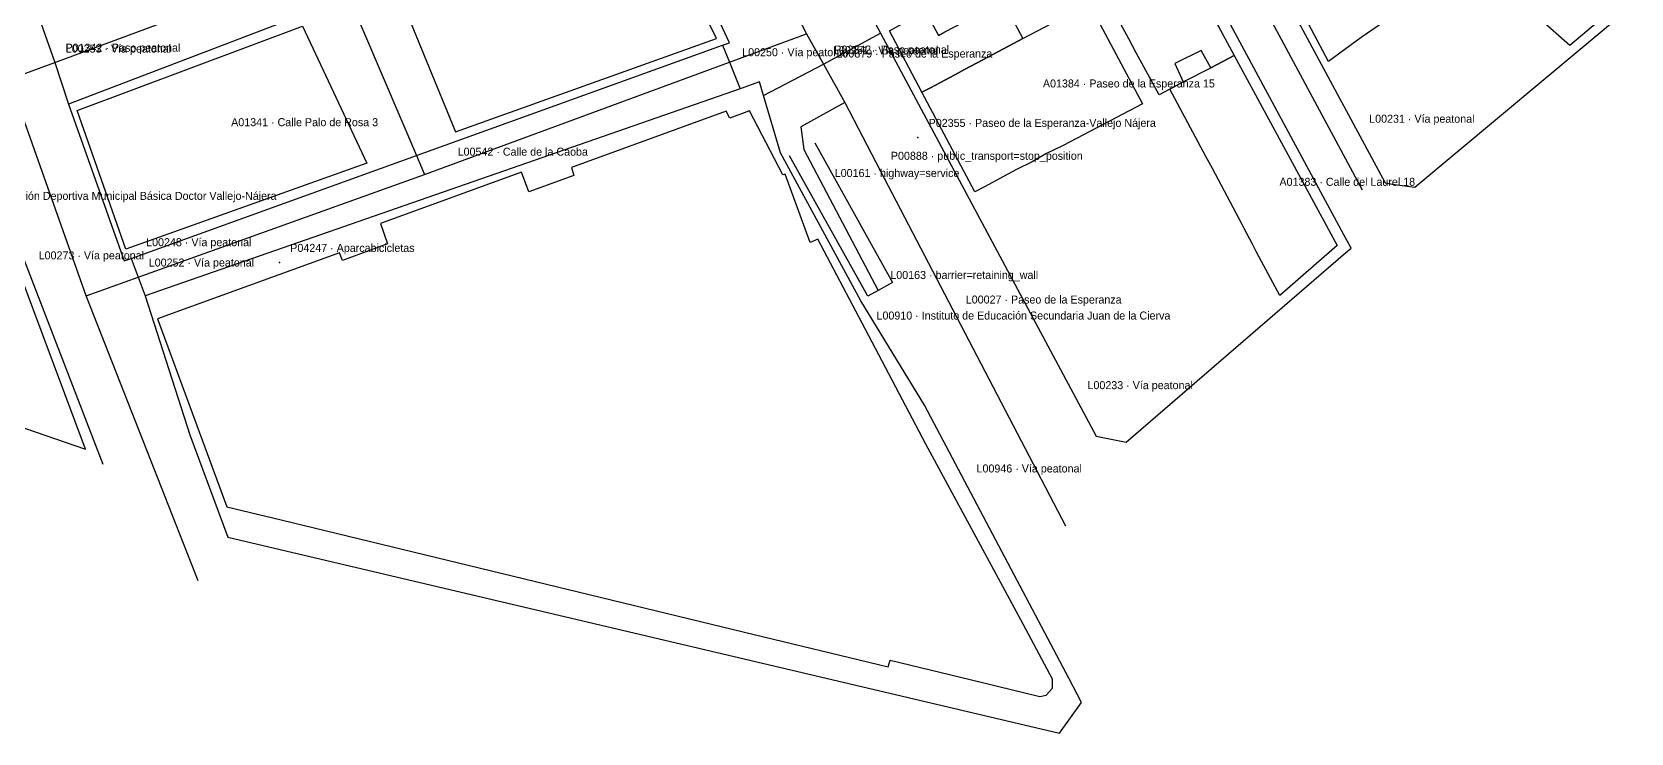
# Model space of a CAD drawing. Header units: metres. Extents: x 436207 to 441321, y 4465685 to 4475088.
# Drawn here: x 439980.8 to 440280.5, y 4472550.9 to 4472682.3 of the extents above; entities that cross this region are included whole.
import ezdxf

# ---------------------------------------------------------------- set-up
doc = ezdxf.new("R2010")
doc.units = ezdxf.units.M
for name, color, linetype, true_color in [('G_A_EDI', 7, 'CONTINUOUS', 0xa4a4a4), ('G_A_VER', 7, 'CONTINUOUS', 0x4d745d), ('G_L_BAR', 7, 'CONTINUOUS', 0x333333), ('G_L_EQU', 7, 'CONTINUOUS', 0x8e5aa4), ('G_L_VIA', 7, 'CONTINUOUS', 0x555555), ('G_P_ACC', 7, 'CONTINUOUS', 0xe68241), ('G_P_MOB', 7, 'CONTINUOUS', 0x268c9e), ('G_P_TRA', 7, 'CONTINUOUS', 0x376b91), ('T_A_EDI', 7, 'CONTINUOUS', 0xa4a4a4), ('T_A_VER', 7, 'CONTINUOUS', 0x4d745d), ('T_L_BAR', 7, 'CONTINUOUS', 0x333333), ('T_L_EQU', 7, 'CONTINUOUS', 0x8e5aa4), ('T_L_VIA', 7, 'CONTINUOUS', 0x555555), ('T_P_ACC', 7, 'CONTINUOUS', 0xe68241), ('T_P_MOB', 7, 'CONTINUOUS', 0x268c9e), ('T_P_TRA', 7, 'CONTINUOUS', 0x376b91)]:
    doc.layers.add(name, color=color, linetype=linetype, true_color=true_color)

msp = doc.modelspace()

# ---------------------------------------------------------------- linework, layer by layer
at = {"layer": 'G_A_EDI'}
for points in [[(440223.81, 4472676.81), (440212.77, 4472697.65), (440222.03, 4472702.74), (440223.32, 4472700.57), (440227.83, 4472702.89), (440226.73, 4472705.24), (440237.59, 4472711.02), (440238.88, 4472708.53), (440236.8, 4472707.36), (440239.37, 4472702.28), (440238.47, 4472701.75), (440239.78, 4472699.62), (440240.74, 4472700.3), (440243.14, 4472695.74), (440245.26, 4472696.71), (440247.22, 4472693.15), (440229.93, 4472681.28)], [(440270.62, 4472709.43), (440275.55, 4472700.19), (440279.48, 4472692.89), (440279.44, 4472688.58), (440269.04, 4472679.82), (440260.68, 4472687.19), (440267.96, 4472693.61), (440263.76, 4472700.84), (440259.96, 4472697.91), (440258.34, 4472700.78), (440262.34, 4472703.63)], [(440060.15, 4472663.61), (440109.11, 4472681.09), (440096.21, 4472706.97), (440049.32, 4472690.16)], [(440195.95, 4472696.86), (440206.13, 4472677.9), (440201.77, 4472675.6), (440199.96, 4472678.89), (440194.99, 4472676.4), (440196.61, 4472672.97), (440194.07, 4472671.59), (440192.06, 4472670.52), (440187.79, 4472678.43), (440186.38, 4472681.04), (440181.89, 4472689.36), (440185.59, 4472691.34), (440186.51, 4472691.83), (440188.46, 4472688.3), (440192.55, 4472690.48), (440190.55, 4472694.03), (440194.41, 4472696.05)], [(440147.61, 4472671.02), (440141.53, 4472682.55), (440143.25, 4472683.46), (440148.32, 4472686.14), (440150.69, 4472681.7), (440151.91, 4472682.34), (440155.38, 4472684.15), (440152.9, 4472688.68), (440153.51, 4472688.95), (440160.43, 4472692.59), (440166.54, 4472681.09), (440159.13, 4472677.19), (440155.44, 4472675.21), (440154.57, 4472674.75), (440151.11, 4472672.89), (440149.23, 4472671.88)], [(440157.55, 4472652.39), (440147.61, 4472671.02), (440149.23, 4472671.88), (440151.11, 4472672.89), (440154.57, 4472674.75), (440155.44, 4472675.21), (440159.13, 4472677.19), (440166.54, 4472681.09), (440178.96, 4472687.64), (440188.96, 4472668.84), (440174.09, 4472661.05), (440170.98, 4472659.52), (440168.25, 4472658), (440165.36, 4472656.52), (440163.05, 4472655.3), (440159.32, 4472653.32)], [(439998.39, 4472641.59), (439989.29, 4472667.62), (440031.51, 4472683.43), (440043.55, 4472657.73)], [(440206.13, 4472677.9), (440225.42, 4472642.28), (440218.08, 4472635.85), (440214.71, 4472632.91), (440210.34, 4472641.08), (440209.56, 4472642.56), (440208.02, 4472645.5), (440207.61, 4472646.27), (440202.06, 4472656.71), (440200.84, 4472658.97), (440194.07, 4472671.59), (440196.61, 4472672.97), (440201.77, 4472675.6)]]:
    msp.add_lwpolyline(points, close=True, dxfattribs=at)
at = {"layer": 'G_A_VER'}
msp.add_lwpolyline([(439901.25, 4472761.03), (439864.45, 4472748.81), (439899.83, 4472653.54), (439874.28, 4472644.27), (439990.83, 4472604.09), (439963.06, 4472678.22), (439939.35, 4472669.48), (439934.48, 4472667.69)], close=True, dxfattribs=at)
at = {"layer": 'G_L_BAR'}
msp.add_lwpolyline([(440127.55, 4472661.52), (440142.1, 4472635.35), (440139.43, 4472633.88), (440137.44, 4472632.78), (440122.81, 4472659.1)], dxfattribs=at)
at = {"layer": 'G_L_EQU'}
msp.add_lwpolyline([(440027.48, 4472590.86), (440114.38, 4472569.82), (440141.3, 4472563.3), (440141.65, 4472564.54), (440156.65, 4472560.93), (440169.69, 4472557.78), (440170.9, 4472558.01), (440172.09, 4472559.34), (440172.1, 4472561.01), (440166.6, 4472571.29), (440159.86, 4472583.79), (440148.37, 4472605.08), (440136.39, 4472627.76), (440128.09, 4472643.5), (440126.69, 4472642.87), (440122, 4472655.67), (440121.54, 4472655.55), (440115.29, 4472667.53), (440111.59, 4472666.2), (440110.92, 4472667.51), (440081.93, 4472656.92), (440082.36, 4472655.43), (440073.93, 4472652.38), (440072.56, 4472656.06), (440046.13, 4472646.45), (440047.42, 4472642.64), (440039.02, 4472639.48), (440038.42, 4472640.92), (440004.35, 4472628.56), (440017.33, 4472593.29), (440027.48, 4472590.86)], dxfattribs=at)
at = {"layer": 'G_L_VIA'}
for points in [[(440189.67, 4472862.39), (440184.29, 4472865.41), (440178.29, 4472863.15), (440134.92, 4472846.79), (440133.16, 4472841.99), (440234.47, 4472654.02), (440235.76, 4472653.83), (440240, 4472653.22), (440279.67, 4472686.36), (440280.33, 4472686.91), (440280.53, 4472692.88), (440278.76, 4472696.16), (440190.26, 4472861.27), (440189.67, 4472862.39)], [(440230.18, 4472652.67), (440129.28, 4472840.44), (440126.63, 4472845.36), (440121.94, 4472853.43)], [(440121.6, 4472839.38), (440114.49, 4472841.61), (440069.74, 4472823.2), (440068.54, 4472820.37), (440067.37, 4472817.62), (440139.87, 4472682.11), (440180.29, 4472606.56), (440185.88, 4472605.42), (440227.02, 4472640.9), (440228.05, 4472641.8), (440226.7, 4472644.32), (440121.97, 4472838.71), (440121.6, 4472839.38)], [(439989.61, 4472803.59), (439992.55, 4472796.87), (440010.44, 4472755.92), (440013.51, 4472748.9), (440016.19, 4472742.89), (440034.03, 4472702.97), (440037.17, 4472695.96), (440040.17, 4472688.93), (440052.86, 4472659.2), (440054.4, 4472655.6)], [(440011.92, 4472579.45), (440002.3, 4472603.95), (439990.96, 4472632.84), (439976.56, 4472673.48), (439973.11, 4472682.7), (439955.95, 4472727.15), (439937.6, 4472776.28), (439934.72, 4472783.88), (439926.95, 4472791.05)], [(439976.56, 4472673.48), (439985.08, 4472676.64), (440037.17, 4472695.96), (440086.9, 4472713.48), (440106.08, 4472720.25)], [(440106.08, 4472720.25), (440126, 4472681.98)], [(440097.73, 4472709.89), (440089.07, 4472706.74), (440040.17, 4472688.93), (439987.61, 4472668.82), (439998.09, 4472639.41), (439999.37, 4472639.88), (440052.86, 4472659.2), (440110.22, 4472679.84), (440111.54, 4472680.32), (440097.73, 4472709.89)], [(439982.47, 4472684.05), (439985.08, 4472676.64), (439987.61, 4472668.82)], [(439990.96, 4472632.84), (440000.69, 4472636.34), (440054.4, 4472655.6), (440111.57, 4472676.67), (440126, 4472681.98)], [(440117.9, 4472670.42), (440129.18, 4472676.29), (440139.87, 4472682.11)], [(440126, 4472681.98), (440129.18, 4472676.29), (440133.16, 4472669.09)], [(440110.22, 4472679.84), (440111.57, 4472676.67), (440113.51, 4472671.69)], [(439994.16, 4472601.25), (439965.93, 4472674.16)], [(440010.38, 4472606.8), (440017.5, 4472587.61), (440164.67, 4472552.96), (440173.39, 4472550.9), (440177.54, 4472556.63), (440175.22, 4472561.08), (440162.62, 4472584.92), (440148.11, 4472612.39), (440136.17, 4472631.9), (440121.07, 4472659.68), (440117.9, 4472670.42), (440117.14, 4472672.96), (440113.51, 4472671.69), (440002.01, 4472632.85), (440010.38, 4472606.8)], [(440133.16, 4472669.09), (440124.94, 4472664.55), (440125.5, 4472660.28), (440139.43, 4472633.88)], [(440133.16, 4472669.09), (440139.79, 4472656.37), (440174.5, 4472589.76)], [(439999.37, 4472639.88), (440000.69, 4472636.34), (440002.01, 4472632.85)]]:
    msp.add_lwpolyline(points, dxfattribs=at)
at = {"layer": 'G_P_ACC'}
for p in [(439985.08, 4472676.64), (440129.18, 4472676.29)]:
    msp.add_point(p, dxfattribs=at)
at = {"layer": 'G_P_MOB'}
msp.add_point((440027.21, 4472639.1), dxfattribs=at)
at = {"layer": 'G_P_TRA'}
for p in [(440146.87, 4472662.54), (440139.79, 4472656.37)]:
    msp.add_point(p, dxfattribs=at)

# ---------------------------------------------------------------- texts
at = {"layer": 'T_A_EDI'}
for s, p in [('A01384 · Paseo de la Esperanza 15', (440170.29, 4472671.93)), ('A01341 · Calle Palo de Rosa 3', (440018.13, 4472664.67)), ('A01383 · Calle del Laurel 18', (440214.63, 4472653.49))]:
    msp.add_text(s, height=1.5, dxfattribs=at).set_placement(p)
at = {"layer": 'T_A_VER'}
msp.add_text('A01511 · Instalación Deportiva Municipal Básica Doctor Vallejo-Nájera', height=1.5, dxfattribs=at).set_placement((439963.98, 4472650.86))
at = {"layer": 'T_L_BAR'}
msp.add_text('L00163 · barrier=retaining_wall', height=1.5, dxfattribs=at).set_placement((440141.69, 4472636.03))
at = {"layer": 'T_L_EQU'}
msp.add_text('L00910 · Instituto de Educación Secundaria Juan de la Cierva', height=1.5, dxfattribs=at).set_placement((440139.1, 4472628.42))
at = {"layer": 'T_L_VIA'}
for s, p in [('L00253 · Vía peatonal', (439987.13, 4472678.47)), ('L00250 · Vía peatonal', (440113.92, 4472677.79)), ('L00251 · Vía peatonal', (440130.94, 4472678.17)), ('L00879 · Paseo de la Esperanza', (440131.59, 4472677.54)), ('L00231 · Vía peatonal', (440231.45, 4472665.32)), ('L00542 · Calle de la Caoba', (440060.58, 4472659.14)), ('L00161 · highway=service', (440131.27, 4472655.14)), ('L00248 · Vía peatonal', (440002.19, 4472642.17)), ('L00273 · Vía peatonal', (439982.05, 4472639.7)), ('L00252 · Vía peatonal', (440002.68, 4472638.36)), ('L00027 · Paseo de la Esperanza', (440155.83, 4472631.42)), ('L00233 · Vía peatonal', (440178.65, 4472615.37)), ('L00946 · Vía peatonal', (440157.85, 4472599.75))]:
    msp.add_text(s, height=1.5, dxfattribs=at).set_placement(p)
at = {"layer": 'T_P_ACC'}
for s, p in [('P01342 · Paso peatonal', (439987.08, 4472678.64)), ('P02842 · Paso peatonal', (440131.18, 4472678.29))]:
    msp.add_text(s, height=1.5, dxfattribs=at).set_placement(p)
at = {"layer": 'T_P_MOB'}
msp.add_text('P04247 · Aparcabicicletas', height=1.5, dxfattribs=at).set_placement((440029.21, 4472641.1))
at = {"layer": 'T_P_TRA'}
for s, p in [('P02355 · Paseo de la Esperanza-Vallejo Nájera', (440148.87, 4472664.54)), ('P00888 · public_transport=stop_position', (440141.79, 4472658.37))]:
    msp.add_text(s, height=1.5, dxfattribs=at).set_placement(p)

doc.saveas('drawing.dxf')
